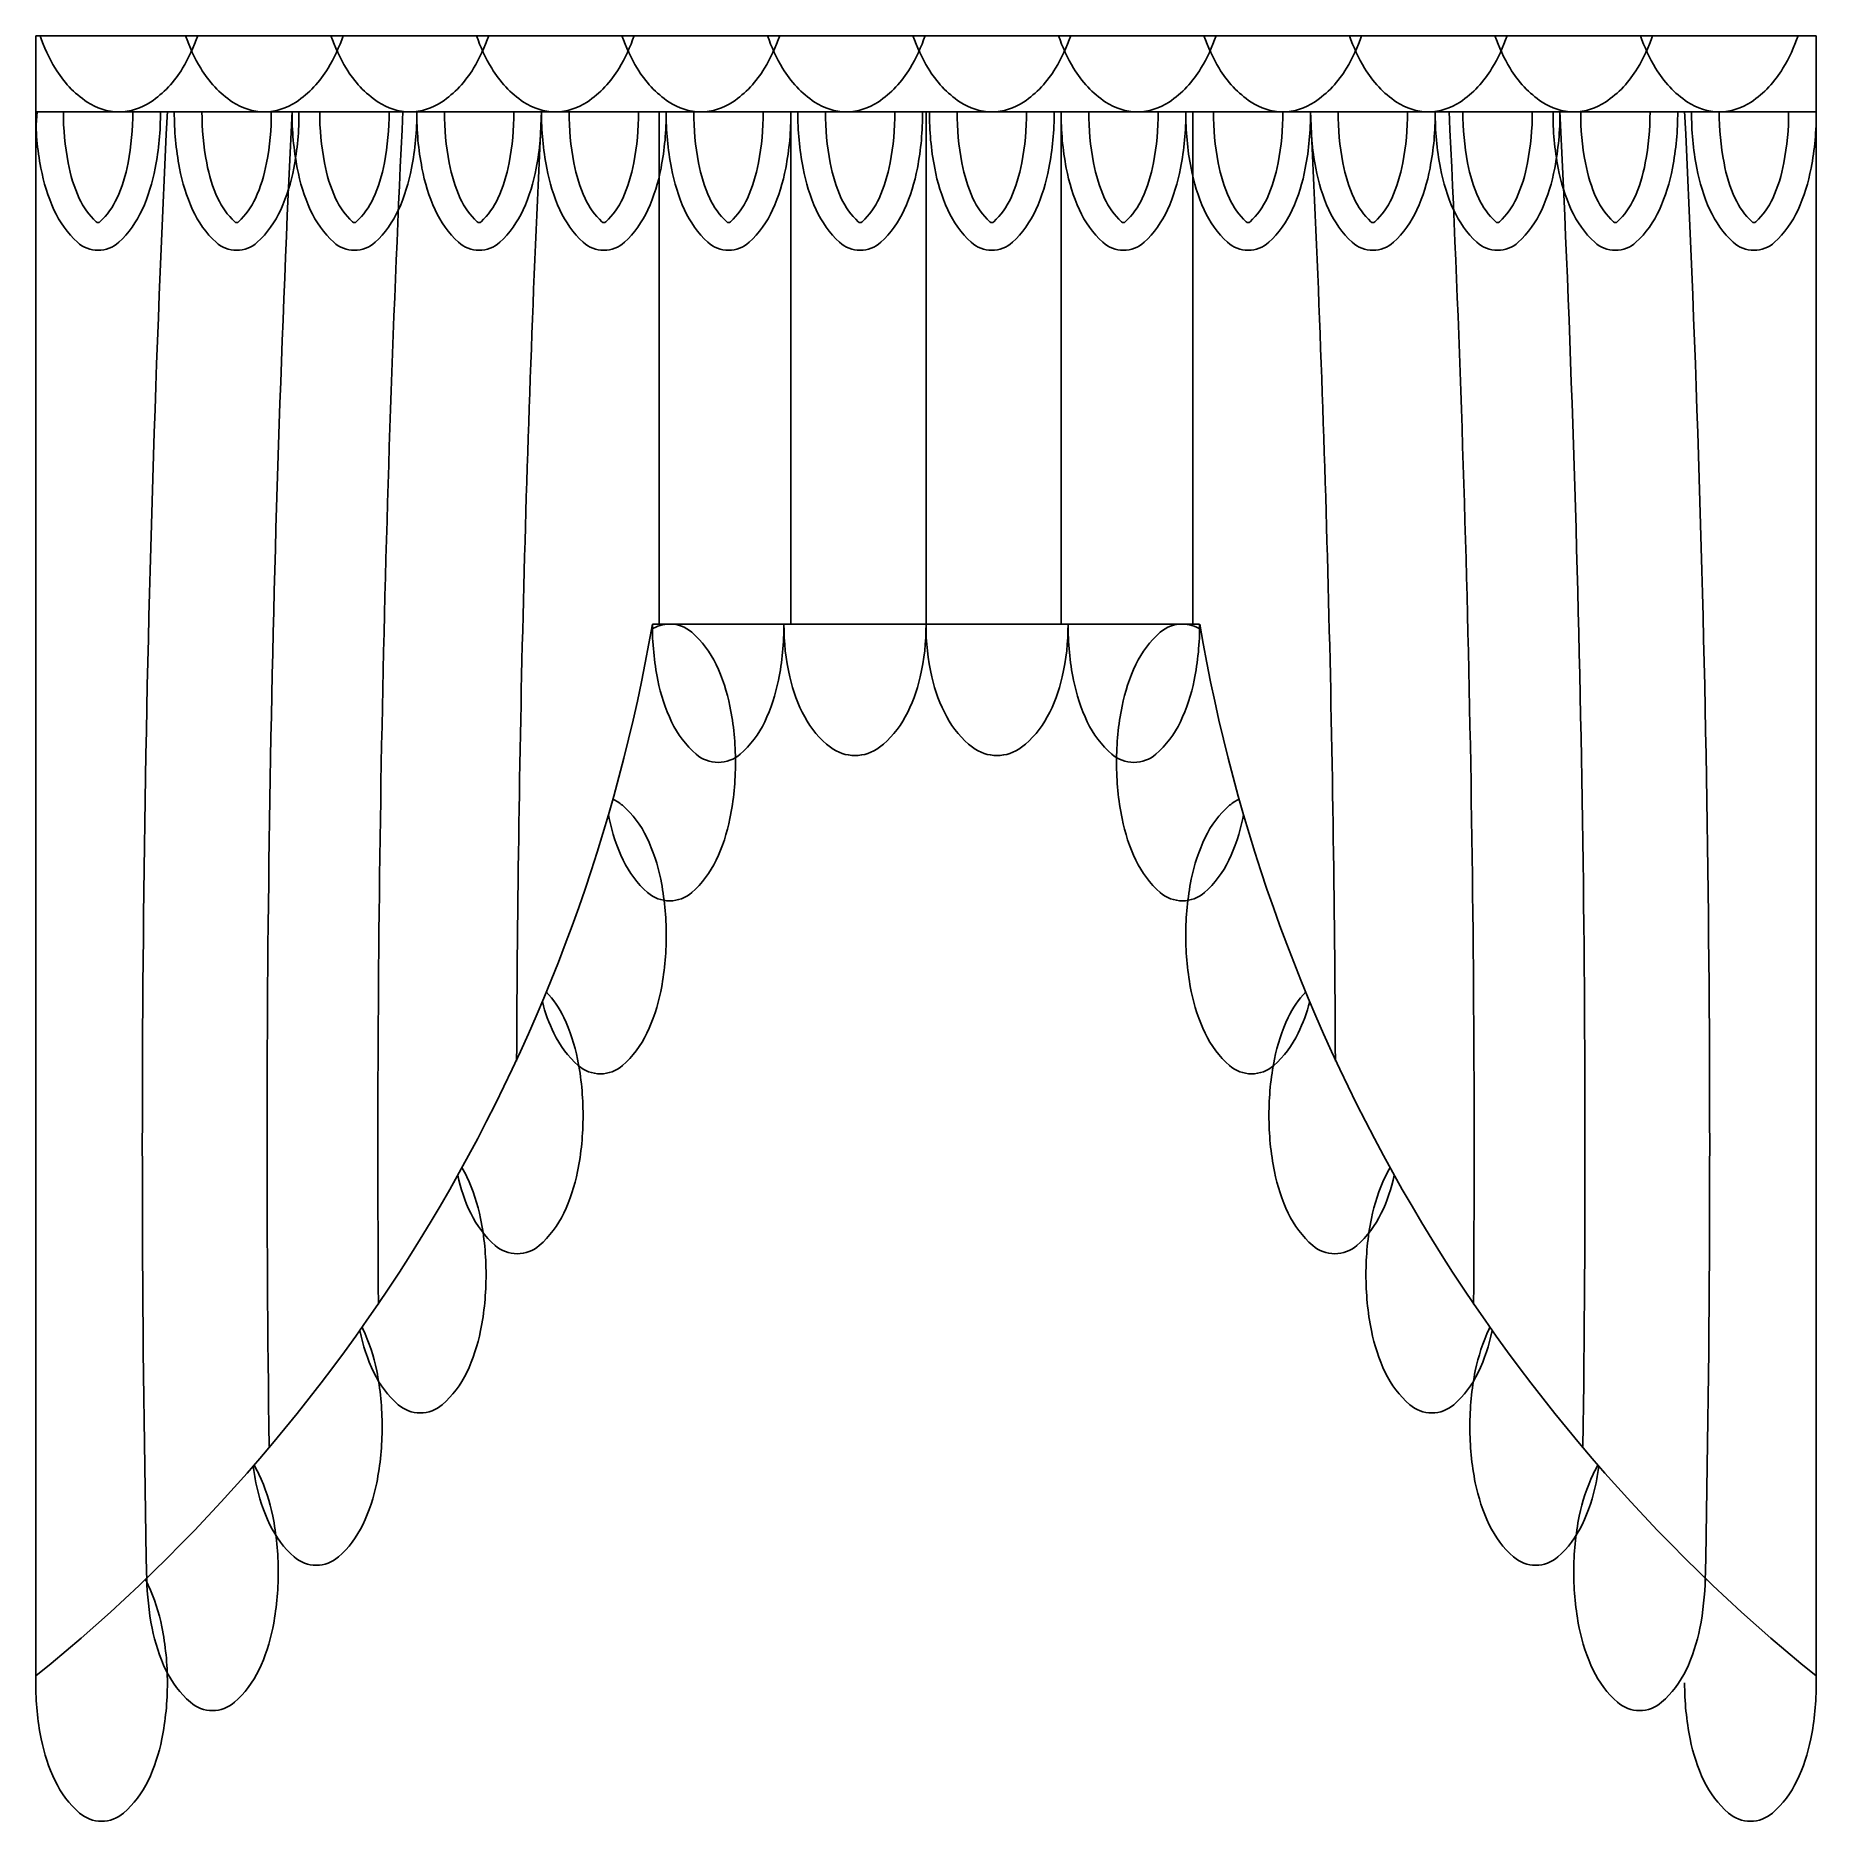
# Model space of a CAD drawing. Header units: metres. Extents: x 1984 to 2543, y 2822 to 3383.
import ezdxf

# ---------------------------------------------------------------- set-up
doc = ezdxf.new("R2010")
doc.units = ezdxf.units.M
for name, color, linetype in [('3', 3, 'Continuous'), ('4', 4, 'Continuous'), ('7', 7, 'Continuous')]:
    doc.layers.add(name, color=color, linetype=linetype)

msp = doc.modelspace()

# ---------------------------------------------------------------- linework, layer by layer
msp.add_lwpolyline([(2542.65, 3038.83), (2542.65, 3038.83, 0.13)], format="xyb")
at = {"layer": '3'}
for p, q in [((2179.36, 3359.43), (2179.36, 3198.56)), ((2220.7, 3359.43), (2220.7, 3198.56)), ((2263.12, 3359.43), (2263.12, 3198.56)), ((2305.54, 3359.43), (2305.54, 3198.56)), ((2346.87, 3359.43), (2346.87, 3198.56))]:
    msp.add_line(p, q, dxfattribs=at)
for points in [[(1992.28, 3359.43, 0.05), (1993.76, 3343.37, 0.06), (1997.24, 3332.26, 0.1), (2002.57, 3324.88, 0.19), (2003.16, 3324.65, 0.19), (2003.75, 3324.88, 0.1), (2009.07, 3332.26, 0.06), (2012.56, 3343.37, 0.05), (2014.04, 3359.43, 0.05)], [(2035.78, 3359.43, 0.05), (2037.27, 3343.37, 0.06), (2040.75, 3332.26, 0.1), (2046.08, 3324.88, 0.19), (2046.67, 3324.65, 0.19), (2047.26, 3324.88, 0.1), (2052.58, 3332.26, 0.06), (2056.06, 3343.37, 0.05), (2057.55, 3359.43, 0.05)], [(2072.76, 3359.43, 0.05), (2074.25, 3343.37, 0.06), (2077.73, 3332.26, 0.1), (2083.06, 3324.88, 0.19), (2083.65, 3324.65, 0.19), (2084.24, 3324.88, 0.1), (2089.56, 3332.26, 0.06), (2093.04, 3343.37, 0.05), (2094.53, 3359.43, 0.05)], [(2111.92, 3359.43, 0.05), (2113.41, 3343.37, 0.06), (2116.89, 3332.26, 0.1), (2122.21, 3324.88, 0.19), (2122.8, 3324.65, 0.19), (2123.39, 3324.88, 0.1), (2128.72, 3332.26, 0.06), (2132.2, 3343.37, 0.05), (2133.69, 3359.43, 0.05)], [(2151.08, 3359.43, 0.05), (2152.56, 3343.37, 0.06), (2156.05, 3332.26, 0.1), (2161.37, 3324.88, 0.19), (2161.96, 3324.65, 0.19), (2162.55, 3324.88, 0.1), (2167.88, 3332.26, 0.06), (2171.36, 3343.37, 0.05), (2172.84, 3359.43, 0.05)], [(2190.23, 3359.43, 0.05), (2191.72, 3343.37, 0.06), (2195.2, 3332.26, 0.1), (2200.53, 3324.88, 0.19), (2201.12, 3324.65, 0.19), (2201.71, 3324.88, 0.1), (2207.03, 3332.26, 0.06), (2210.52, 3343.37, 0.05), (2212, 3359.43, 0.05)], [(2231.57, 3359.43, 0.05), (2233.05, 3343.37, 0.06), (2236.53, 3332.26, 0.1), (2241.86, 3324.88, 0.19), (2242.45, 3324.65, 0.19), (2243.04, 3324.88, 0.1), (2248.37, 3332.26, 0.06), (2251.85, 3343.37, 0.05), (2253.33, 3359.43, 0.05)], [(2294.66, 3359.43, -0.05), (2293.18, 3343.37, -0.06), (2289.7, 3332.26, -0.1), (2284.37, 3324.88, -0.19), (2283.78, 3324.65, -0.19), (2283.19, 3324.88, -0.1), (2277.87, 3332.26, -0.06), (2274.38, 3343.37, -0.05), (2272.9, 3359.43, -0.05)], [(2336, 3359.43, -0.05), (2334.51, 3343.37, -0.06), (2331.03, 3332.26, -0.1), (2325.7, 3324.88, -0.19), (2325.11, 3324.65, -0.19), (2324.52, 3324.88, -0.1), (2319.2, 3332.26, -0.06), (2315.72, 3343.37, -0.05), (2314.23, 3359.43, -0.05)], [(2375.15, 3359.43, -0.05), (2373.67, 3343.37, -0.06), (2370.19, 3332.26, -0.1), (2364.86, 3324.88, -0.19), (2364.27, 3324.65, -0.19), (2363.68, 3324.88, -0.1), (2358.36, 3332.26, -0.06), (2354.87, 3343.37, -0.05), (2353.39, 3359.43, -0.05)], [(2414.31, 3359.43, -0.05), (2412.83, 3343.37, -0.06), (2409.34, 3332.26, -0.1), (2404.02, 3324.88, -0.19), (2403.43, 3324.65, -0.19), (2402.84, 3324.88, -0.1), (2397.51, 3332.26, -0.06), (2394.03, 3343.37, -0.05), (2392.55, 3359.43, -0.05)], [(2453.47, 3359.43, -0.05), (2451.98, 3343.37, -0.06), (2448.5, 3332.26, -0.1), (2443.17, 3324.88, -0.19), (2442.58, 3324.65, -0.19), (2441.99, 3324.88, -0.1), (2436.67, 3332.26, -0.06), (2433.19, 3343.37, -0.05), (2431.7, 3359.43, -0.05)], [(2490.45, 3359.43, -0.05), (2488.96, 3343.37, -0.06), (2485.48, 3332.26, -0.1), (2480.16, 3324.88, -0.19), (2479.57, 3324.65, -0.19), (2478.98, 3324.88, -0.1), (2473.65, 3332.26, -0.06), (2470.17, 3343.37, -0.05), (2468.68, 3359.43, -0.05)], [(2533.96, 3359.43, -0.05), (2532.47, 3343.37, -0.06), (2528.99, 3332.26, -0.1), (2523.66, 3324.88, -0.19), (2523.07, 3324.65, -0.19), (2522.48, 3324.88, -0.1), (2517.16, 3332.26, -0.06), (2513.68, 3343.37, -0.05), (2512.19, 3359.43, -0.05)]]:
    msp.add_lwpolyline(points, format="xyb", dxfattribs=at)
for centre, start, end in [((8750.66, 3034.23), 177.23, 181.16), ((8789.82, 3034.23), 177.23, 180.8), ((8824.62, 3034.23), 177.23, 180.42), ((8868.13, 3034.23), 177.23, 179.77), ((-4341.9, 3034.23), 0.23, 2.77), ((-4298.39, 3034.23), 359.58, 2.77), ((-4263.58, 3034.23), 359.2, 2.77), ((-4224.43, 3034.23), 358.84, 2.77)]:
    msp.add_arc(centre, 6733.61, start, end, dxfattribs=at)
at = {"layer": '4'}
for p, q in [((1983.58, 3383.35), (1983.58, 2868.13)), ((1983.58, 3383.35), (2542.65, 3383.35)), ((2542.65, 3383.35), (2542.65, 2868.13)), ((2263.12, 3198.56), (2177.19, 3198.56)), ((2263.12, 3198.56), (2349.04, 3198.56))]:
    msp.add_line(p, q, dxfattribs=at)
for centre, start, end in [((1642.4, 3289.97), 308.97, 350.3), ((2883.84, 3289.97), 189.7, 231.03)]:
    msp.add_arc(centre, 542.55, start, end, dxfattribs=at)
at = {"layer": '7'}
msp.add_line((1983.58, 3359.43), (2542.65, 3359.43), dxfattribs=at)
for points in [[(1984.93, 3383.35, 0.05), (1989.69, 3373.12, 0.11), (1999.71, 3362.52, 0.15), (2009.68, 3359.43, 0.15)], [(2009.68, 3359.43, 0.15), (2019.66, 3362.52, 0.11), (2029.68, 3373.12, 0.05), (2034.44, 3383.35, 0.06)], [(2030.61, 3383.35, 0.05), (2035.37, 3373.12, 0.11), (2045.39, 3362.52, 0.15), (2055.37, 3359.43, 0.15)], [(2055.37, 3359.43, 0.15), (2065.34, 3362.52, 0.11), (2075.36, 3373.12, 0.05), (2080.13, 3383.35, 0.06)], [(2076.29, 3383.35, 0.05), (2081.05, 3373.12, 0.11), (2091.08, 3362.52, 0.15), (2101.05, 3359.43, 0.15)], [(2101.05, 3359.43, 0.15), (2111.02, 3362.52, 0.11), (2121.05, 3373.12, 0.05), (2125.81, 3383.35, 0.06)], [(2121.97, 3383.35, 0.05), (2126.74, 3373.12, 0.11), (2136.76, 3362.52, 0.15), (2146.73, 3359.43, 0.15)], [(2146.73, 3359.43, 0.15), (2156.71, 3362.52, 0.11), (2166.73, 3373.12, 0.05), (2171.49, 3383.35, 0.06)], [(2167.66, 3383.35, 0.05), (2172.42, 3373.12, 0.11), (2182.44, 3362.52, 0.15), (2192.42, 3359.43, 0.15)], [(2192.42, 3359.43, 0.15), (2202.39, 3362.52, 0.11), (2212.41, 3373.12, 0.05), (2217.18, 3383.35, 0.06)], [(2213.34, 3383.35, 0.05), (2218.1, 3373.12, 0.11), (2228.13, 3362.52, 0.15), (2238.1, 3359.43, 0.15)], [(2238.1, 3359.43, 0.15), (2248.07, 3362.52, 0.11), (2258.1, 3373.12, 0.05), (2262.86, 3383.35, 0.06)], [(2259.02, 3383.35, 0.05), (2263.79, 3373.12, 0.11), (2273.81, 3362.52, 0.15), (2283.78, 3359.43, 0.15)], [(2283.78, 3359.43, 0.15), (2293.76, 3362.52, 0.11), (2303.78, 3373.12, 0.05), (2308.54, 3383.35, 0.06)], [(2304.71, 3383.35, 0.05), (2309.47, 3373.12, 0.11), (2319.49, 3362.52, 0.15), (2329.47, 3359.43, 0.15)], [(2329.47, 3359.43, 0.15), (2339.44, 3362.52, 0.11), (2349.46, 3373.12, 0.05), (2354.22, 3383.35, 0.06)], [(2350.39, 3383.35, 0.05), (2355.15, 3373.12, 0.11), (2365.17, 3362.52, 0.15), (2375.15, 3359.43, 0.15)], [(2375.15, 3359.43, 0.15), (2385.12, 3362.52, 0.11), (2395.15, 3373.12, 0.05), (2399.91, 3383.35, 0.06)], [(2396.07, 3383.35, 0.05), (2400.83, 3373.12, 0.11), (2410.86, 3362.52, 0.15), (2420.83, 3359.43, 0.15)], [(2420.83, 3359.43, 0.15), (2430.8, 3362.52, 0.11), (2440.83, 3373.12, 0.05), (2445.59, 3383.35, 0.06)], [(2441.76, 3383.35, 0.05), (2446.52, 3373.12, 0.11), (2456.54, 3362.52, 0.15), (2466.51, 3359.43, 0.15)], [(2466.51, 3359.43, 0.15), (2476.49, 3362.52, 0.11), (2486.51, 3373.12, 0.05), (2491.27, 3383.35, 0.06)], [(2487.44, 3383.35, 0.05), (2492.2, 3373.12, 0.11), (2502.22, 3362.52, 0.15), (2512.2, 3359.43, 0.15)], [(2512.2, 3359.43, 0.15), (2522.17, 3362.52, 0.11), (2532.19, 3373.12, 0.05), (2536.96, 3383.35, 0.06)], [(1983.58, 3359.43, 0.05), (1985.21, 3341.78, 0.06), (1989.31, 3328.69, 0.1), (1996.68, 3318.48, 0.19), (2003.16, 3315.96, 0.19), (2009.64, 3318.48, 0.1), (2017, 3328.69, 0.06), (2021.1, 3341.78, 0.05), (2022.74, 3359.43, 0.05)], [(1984.01, 3359.43, 0.02), (1983.58, 3348.56, 0.05)], [(2027.09, 3359.43, 0.05), (2028.72, 3341.78, 0.06), (2032.82, 3328.69, 0.1), (2040.19, 3318.48, 0.19), (2046.67, 3315.96, 0.19), (2053.14, 3318.48, 0.1), (2060.51, 3328.69, 0.06), (2064.61, 3341.78, 0.05), (2066.24, 3359.43, 0.05)], [(2064.07, 3359.43, 0.05), (2065.7, 3341.78, 0.06), (2069.8, 3328.69, 0.1), (2077.17, 3318.48, 0.19), (2083.65, 3315.96, 0.19), (2090.12, 3318.48, 0.1), (2097.49, 3328.69, 0.06), (2101.59, 3341.78, 0.05), (2103.23, 3359.43, 0.05)], [(2103.23, 3359.43, 0.05), (2104.86, 3341.78, 0.06), (2108.96, 3328.69, 0.1), (2116.33, 3318.48, 0.19), (2122.8, 3315.96, 0.19), (2129.28, 3318.48, 0.1), (2136.65, 3328.69, 0.06), (2140.75, 3341.78, 0.05), (2142.38, 3359.43, 0.05)], [(2142.38, 3359.43, 0.05), (2144.02, 3341.78, 0.06), (2148.12, 3328.69, 0.1), (2155.48, 3318.48, 0.19), (2161.96, 3315.96, 0.19), (2168.44, 3318.48, 0.1), (2175.8, 3328.69, 0.06), (2179.91, 3341.78, 0.05), (2181.54, 3359.43, 0.05)], [(2181.54, 3359.43, 0.05), (2183.17, 3341.78, 0.06), (2187.27, 3328.69, 0.1), (2194.64, 3318.48, 0.19), (2201.12, 3315.96, 0.19), (2207.59, 3318.48, 0.1), (2214.96, 3328.69, 0.06), (2219.06, 3341.78, 0.05), (2220.7, 3359.43, 0.05)], [(2222.87, 3359.43, 0.05), (2224.5, 3341.78, 0.06), (2228.61, 3328.69, 0.1), (2235.97, 3318.48, 0.19), (2242.45, 3315.96, 0.19), (2248.93, 3318.48, 0.1), (2256.29, 3328.69, 0.06), (2260.4, 3341.78, 0.05), (2262.03, 3359.43, 0.05)], [(2303.36, 3359.43, -0.05), (2301.73, 3341.78, -0.06), (2297.63, 3328.69, -0.1), (2290.26, 3318.48, -0.19), (2283.78, 3315.96, -0.19), (2277.31, 3318.48, -0.1), (2269.94, 3328.69, -0.06), (2265.84, 3341.78, -0.05), (2264.2, 3359.43, -0.05)], [(2344.69, 3359.43, -0.05), (2343.06, 3341.78, -0.06), (2338.96, 3328.69, -0.1), (2331.59, 3318.48, -0.19), (2325.11, 3315.96, -0.19), (2318.64, 3318.48, -0.1), (2311.27, 3328.69, -0.06), (2307.17, 3341.78, -0.05), (2305.54, 3359.43, -0.05)], [(2383.85, 3359.43, -0.05), (2382.22, 3341.78, -0.06), (2378.12, 3328.69, -0.1), (2370.75, 3318.48, -0.19), (2364.27, 3315.96, -0.19), (2357.79, 3318.48, -0.1), (2350.43, 3328.69, -0.06), (2346.33, 3341.78, -0.05), (2344.69, 3359.43, -0.05)], [(2423.01, 3359.43, -0.05), (2421.37, 3341.78, -0.06), (2417.27, 3328.69, -0.1), (2409.9, 3318.48, -0.19), (2403.43, 3315.96, -0.19), (2396.95, 3318.48, -0.1), (2389.58, 3328.69, -0.06), (2385.48, 3341.78, -0.05), (2383.85, 3359.43, -0.05)], [(2462.16, 3359.43, -0.05), (2460.53, 3341.78, -0.06), (2456.43, 3328.69, -0.1), (2449.06, 3318.48, -0.19), (2442.58, 3315.96, -0.19), (2436.11, 3318.48, -0.1), (2428.74, 3328.69, -0.06), (2424.64, 3341.78, -0.05), (2423.01, 3359.43, -0.05)], [(2499.14, 3359.43, -0.05), (2497.51, 3341.78, -0.06), (2493.41, 3328.69, -0.1), (2486.04, 3318.48, -0.19), (2479.57, 3315.96, -0.19), (2473.09, 3318.48, -0.1), (2465.72, 3328.69, -0.06), (2461.62, 3341.78, -0.05), (2459.99, 3359.43, -0.05)], [(2542.65, 3359.43, -0.05), (2541.02, 3341.78, -0.06), (2536.92, 3328.69, -0.1), (2529.55, 3318.48, -0.19), (2523.07, 3315.96, -0.19), (2516.6, 3318.48, -0.1), (2509.23, 3328.69, -0.06), (2505.13, 3341.78, -0.05), (2503.5, 3359.43, -0.05)], [(2203.29, 3155.09, 0.05), (2201.57, 3172.71, 0.06), (2197.24, 3185.83, 0.1), (2189.55, 3195.97, 0.18), (2182.63, 3198.56, 0.14), (2176.9, 3196.87, 0.1)], [(2177.19, 3198.56, 0.05), (2178.91, 3180.94, 0.06), (2183.24, 3167.82, 0.1), (2190.93, 3157.68, 0.18), (2197.85, 3155.09, 0.18), (2204.78, 3157.68, 0.1), (2212.47, 3167.82, 0.06), (2216.8, 3180.94, 0.05), (2218.52, 3198.56, 0.05)], [(2218.52, 3198.56, 0.06), (2220.36, 3181.92, 0.07), (2225.05, 3169.36, 0.11), (2233.14, 3159.87, 0.17), (2240.82, 3157.26, 0.17), (2248.5, 3159.87, 0.11), (2256.59, 3169.36, 0.07), (2261.28, 3181.92, 0.06), (2263.12, 3198.56, 0.06)], [(2307.71, 3198.56, -0.06), (2305.87, 3181.92, -0.07), (2301.18, 3169.36, -0.11), (2293.09, 3159.87, -0.17), (2285.41, 3157.26, -0.17), (2277.73, 3159.87, -0.11), (2269.65, 3169.36, -0.07), (2264.95, 3181.92, -0.06), (2263.12, 3198.56, -0.06)], [(2349.04, 3198.56, -0.05), (2347.33, 3180.94, -0.06), (2342.99, 3167.82, -0.1), (2335.3, 3157.68, -0.18), (2328.38, 3155.09, -0.18), (2321.46, 3157.68, -0.1), (2313.76, 3167.82, -0.06), (2309.43, 3180.94, -0.05), (2307.71, 3198.56, -0.05)], [(2322.94, 3155.09, -0.05), (2324.66, 3172.71, -0.06), (2328.99, 3185.83, -0.1), (2336.68, 3195.97, -0.18), (2343.61, 3198.56, -0.14), (2349.34, 3196.87, -0.1)], [(2163.44, 3138.73), (2163.68, 3137.46, 0.06), (2168.01, 3124.34, 0.1), (2175.71, 3114.2, 0.18), (2182.63, 3111.61, 0.18), (2189.55, 3114.2, 0.1), (2197.24, 3124.34, 0.06), (2201.57, 3137.46, 0.05), (2203.29, 3155.09, 0.05)], [(2362.79, 3138.73), (2362.55, 3137.46, -0.06), (2358.22, 3124.34, -0.1), (2350.53, 3114.2, -0.18), (2343.61, 3111.61, -0.18), (2336.68, 3114.2, -0.1), (2328.99, 3124.34, -0.06), (2324.66, 3137.46, -0.05), (2322.94, 3155.09, -0.05)], [(2181.54, 3100.74, 0.05), (2179.82, 3118.36, 0.06), (2175.49, 3131.48, 0.1), (2167.79, 3141.62, 0.08), (2164.79, 3143.46, 0.18)], [(2344.69, 3100.74, -0.05), (2346.41, 3118.36, -0.06), (2350.75, 3131.48, -0.1), (2358.44, 3141.62, -0.08), (2361.44, 3143.46, -0.18)], [(2142.65, 3079.95, 0.05), (2146.26, 3069.99, 0.1), (2153.95, 3059.85, 0.18), (2160.87, 3057.26, 0.18), (2167.79, 3059.85, 0.1), (2175.49, 3069.99, 0.06), (2179.82, 3083.12, 0.05), (2181.54, 3100.74, 0.05)], [(2383.59, 3079.95, -0.05), (2379.97, 3069.99, -0.1), (2372.28, 3059.85, -0.18), (2365.36, 3057.26, -0.18), (2358.44, 3059.85, -0.1), (2350.75, 3069.99, -0.06), (2346.41, 3083.12, -0.05), (2344.69, 3100.74, -0.05)], [(2155.43, 3044.22, 0.05), (2153.72, 3061.84, 0.06), (2149.38, 3074.96, 0.08), (2143.9, 3082.97, 0.18)], [(2370.8, 3044.22, -0.05), (2372.52, 3061.84, -0.06), (2376.85, 3074.96, -0.08), (2382.33, 3082.97, -0.18)], [(2116.07, 3025.41, 0.06), (2120.16, 3013.47, 0.1), (2127.85, 3003.33, 0.18), (2134.77, 3000.74, 0.18), (2141.69, 3003.33, 0.1), (2149.38, 3013.47, 0.06), (2153.72, 3026.59, 0.05), (2155.43, 3044.22, 0.05)], [(2410.16, 3025.41, -0.06), (2406.08, 3013.47, -0.1), (2398.39, 3003.33, -0.18), (2391.46, 3000.74, -0.18), (2384.54, 3003.33, -0.1), (2376.85, 3013.47, -0.06), (2372.52, 3026.59, -0.05), (2370.8, 3044.22, -0.05)], [(2124.98, 2994.22, 0.05), (2123.26, 3011.84, 0.06), (2118.93, 3024.96, 0.03), (2117.39, 3027.8, 0.18)], [(2401.25, 2994.22, -0.05), (2402.97, 3011.84, -0.06), (2407.31, 3024.96, -0.03), (2408.84, 3027.8, -0.18)], [(2085.35, 2976.68), (2085.37, 2976.59, 0.06), (2089.7, 2963.47, 0.1), (2097.39, 2953.33, 0.18), (2104.31, 2950.74, 0.18), (2111.24, 2953.33, 0.1), (2118.93, 2963.47, 0.06), (2123.26, 2976.59, 0.05), (2124.98, 2994.22, 0.05)], [(2440.88, 2976.68), (2440.87, 2976.59, -0.06), (2436.53, 2963.47, -0.1), (2428.84, 2953.33, -0.18), (2421.92, 2950.74, -0.18), (2415, 2953.33, -0.1), (2407.31, 2963.47, -0.06), (2402.97, 2976.59, -0.05), (2401.25, 2994.22, -0.05)], [(2092.35, 2946.39, 0.05), (2090.63, 2964.01, 0.06), (2086.3, 2977.13), (2086.04, 2977.66, 0.18)], [(2433.88, 2946.39, -0.05), (2435.6, 2964.01, -0.06), (2439.94, 2977.13), (2440.19, 2977.66, -0.18)], [(2051.86, 2934.03, 0.01), (2052.73, 2928.77, 0.06), (2057.07, 2915.65, 0.1), (2064.76, 2905.51, 0.18), (2071.68, 2902.91, 0.18), (2078.6, 2905.51, 0.1), (2086.3, 2915.65, 0.06), (2090.63, 2928.77, 0.05), (2092.35, 2946.39, 0.05)], [(2474.37, 2934.03, -0.01), (2473.5, 2928.77, -0.06), (2469.16, 2915.65, -0.1), (2461.47, 2905.51, -0.18), (2454.55, 2902.91, -0.18), (2447.63, 2905.51, -0.1), (2439.94, 2915.65, -0.06), (2435.6, 2928.77, -0.05), (2433.88, 2946.39, -0.05)], [(2059.72, 2900.74, 0.05), (2058, 2918.36, 0.06), (2053.67, 2931.48, 0.03), (2052.12, 2934.33, 0.18)], [(2466.51, 2900.74, -0.05), (2468.23, 2918.36, -0.06), (2472.57, 2931.48, -0.03), (2474.11, 2934.33, -0.18)], [(2018.41, 2898.85, 0.04), (2020.1, 2883.12, 0.06), (2024.44, 2869.99, 0.1), (2032.13, 2859.85, 0.18), (2039.05, 2857.26, 0.18), (2045.97, 2859.85, 0.1), (2053.67, 2869.99, 0.06), (2058, 2883.12, 0.05), (2059.72, 2900.74, 0.05)], [(2507.83, 2898.85, -0.04), (2506.13, 2883.12, -0.06), (2501.79, 2869.99, -0.1), (2494.1, 2859.85, -0.18), (2487.18, 2857.26, -0.18), (2480.26, 2859.85, -0.1), (2472.57, 2869.99, -0.06), (2468.23, 2883.12, -0.05), (2466.51, 2900.74, -0.05)], [(2024.91, 2865.96, 0.05), (2023.19, 2883.58, 0.06), (2018.86, 2896.7, 0.02), (2017.97, 2898.43, 0.18)], [(1983.61, 2868.15, 0.01), (1983.58, 2865.96, 0.05), (1985.3, 2848.33, 0.06), (1989.63, 2835.21, 0.1), (1997.32, 2825.07, 0.18), (2004.25, 2822.48, 0.18), (2011.17, 2825.07, 0.1), (2018.86, 2835.21, 0.06), (2023.19, 2848.33, 0.05), (2024.91, 2865.96, 0.05)], [(2542.63, 2868.15, -0.01), (2542.65, 2865.96, -0.05), (2540.93, 2848.33, -0.06), (2536.6, 2835.21, -0.1), (2528.91, 2825.07, -0.18), (2521.99, 2822.48, -0.18), (2515.06, 2825.07, -0.1), (2507.37, 2835.21, -0.06), (2503.04, 2848.33, -0.05), (2501.32, 2865.96, -0.05)]]:
    msp.add_lwpolyline(points, format="xyb", dxfattribs=at)

doc.saveas('drawing.dxf')
